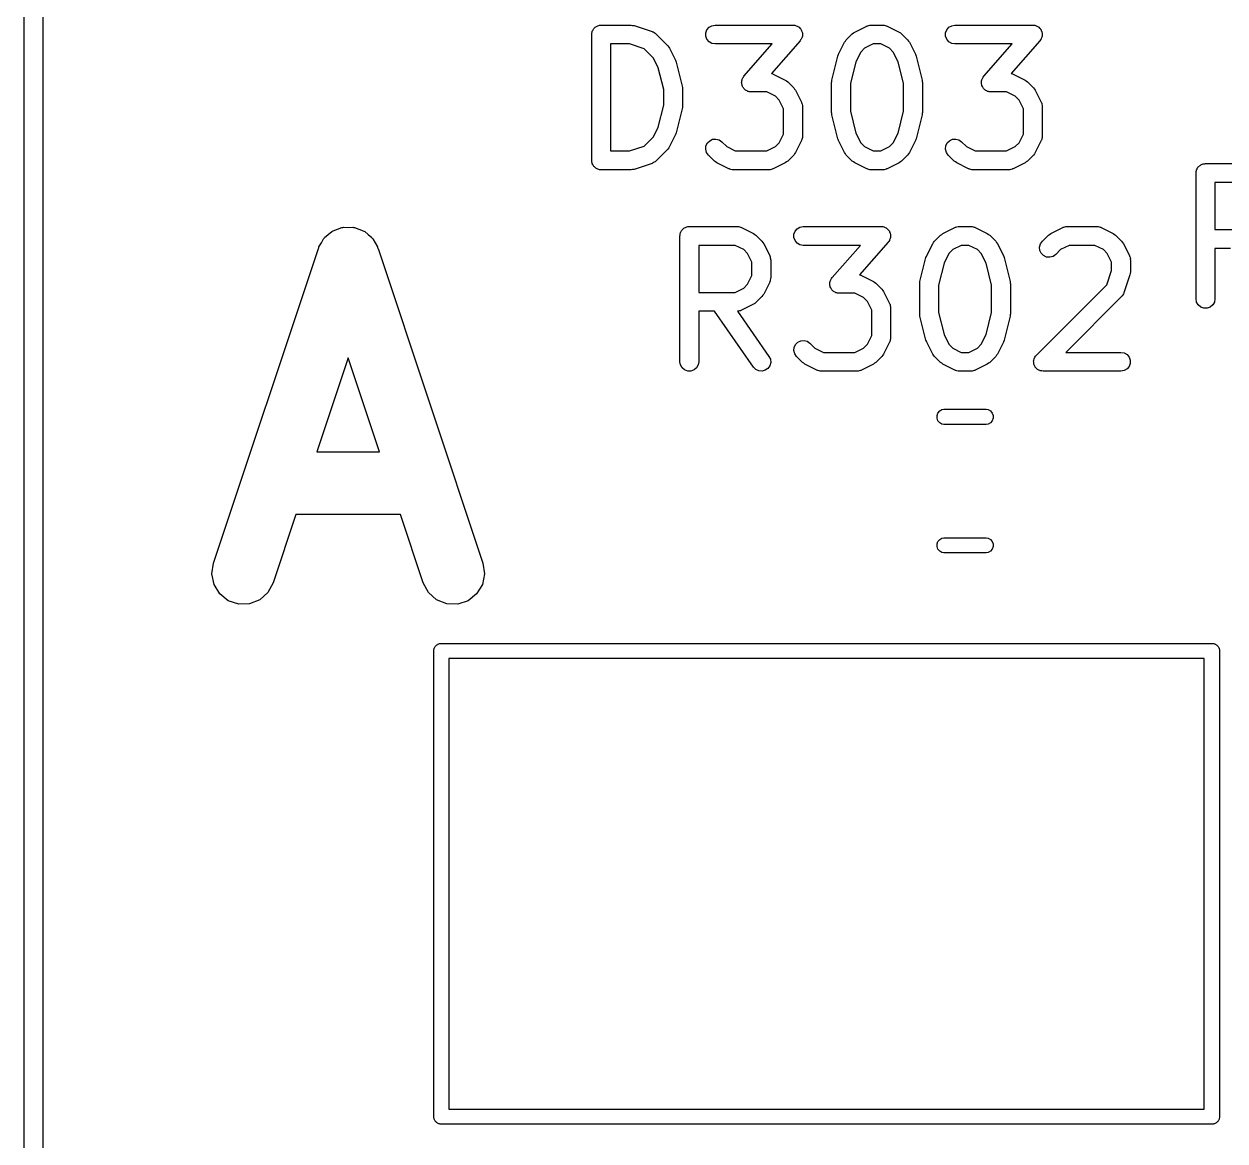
# Model space of a CAD drawing. Extents: x -0.1 to 56.2, y -70.1 to 0.1.
# Drawn here: x -0.07 to 9.46, y -45.04 to -36.17 of the extents above; entities that cross this region are included whole.
import ezdxf

# ---------------------------------------------------------------- set-up
doc = ezdxf.new("R2010")
doc.units = 0
doc.header["$MEASUREMENT"] = 0
doc.layers.add('BLACK', color=7, linetype='CONTINUOUS')

msp = doc.modelspace()

# ---------------------------------------------------------------- linework, layer by layer
at = {"layer": 'BLACK', "linetype": 'CONTINUOUS'}
for p, q in [((-0.075, -68.0066), (-0.075, -21.9934)), ((0.075, -22.0053), (0.075, -67.9972)), ((4.43452, -36.2524), (4.43566, -36.2459)), ((4.43566, -36.2394), (4.43791, -36.2332)), ((4.43566, -36.2459), (4.43566, -36.2394)), ((4.43791, -36.2332), (4.43905, -36.2267)), ((4.43905, -36.2267), (4.44233, -36.221)), ((4.44233, -36.221), (4.44457, -36.2149)), ((4.44457, -36.2149), (4.44879, -36.2099)), ((4.44879, -36.2099), (4.45207, -36.2042)), ((4.45207, -36.2042), (4.4571, -36.2)), ((4.4571, -36.2), (4.46131, -36.1949)), ((4.46131, -36.1949), (4.467, -36.1916)), ((4.467, -36.1916), (4.47202, -36.1874)), ((4.47202, -36.1874), (4.47819, -36.1852)), ((4.47819, -36.1852), (4.48387, -36.1819)), ((4.48387, -36.1819), (4.49033, -36.1808)), ((4.49033, -36.1808), (4.4965, -36.1785)), ((4.4965, -36.1785), (4.50306, -36.1785)), ((4.50306, -36.1785), (4.50952, -36.1774)), ((4.50952, -36.1774), (4.74762, -36.1774)), ((4.74762, -36.1774), (4.75945, -36.1795)), ((4.75945, -36.1795), (4.77134, -36.1812)), ((4.77134, -36.1812), (4.91419, -36.2288)), ((4.91419, -36.2288), (4.918, -36.2309)), ((4.918, -36.2309), (4.92217, -36.232)), ((4.92217, -36.232), (4.92937, -36.2371)), ((4.92937, -36.2371), (4.9371, -36.2413)), ((4.9371, -36.2413), (4.93997, -36.2445)), ((4.93997, -36.2445), (4.94351, -36.247)), ((4.94351, -36.247), (5.03875, -36.3422)), ((5.34042, -36.2394), (5.34933, -36.2149)), ((5.34042, -36.2654), (5.34042, -36.2394)), ((5.34933, -36.2149), (5.36608, -36.1949)), ((5.36608, -36.1949), (5.38863, -36.1819)), ((5.38863, -36.1819), (5.41428, -36.1774)), ((5.41428, -36.1774), (6.03333, -36.1774)), ((6.03333, -36.1774), (6.04055, -36.1787)), ((6.04055, -36.1787), (6.04788, -36.1788)), ((6.04788, -36.1788), (6.05329, -36.1809)), ((6.05329, -36.1809), (6.05898, -36.1819)), ((6.05898, -36.1819), (6.06533, -36.1856)), ((6.06533, -36.1856), (6.07217, -36.1882)), ((6.07217, -36.1882), (6.07653, -36.192)), ((6.07653, -36.192), (6.08154, -36.1949)), ((6.08154, -36.1949), (6.08625, -36.2005)), ((6.08625, -36.2005), (6.09177, -36.2054)), ((6.09177, -36.2054), (6.09457, -36.2104)), ((6.09457, -36.2104), (6.09828, -36.2149)), ((6.09828, -36.2149), (6.10079, -36.2218)), ((6.10079, -36.2218), (6.10433, -36.2282)), ((6.10433, -36.2282), (6.10521, -36.2339)), ((6.10521, -36.2339), (6.10719, -36.2394)), ((6.10719, -36.2394), (6.10719, -36.2467)), ((6.10719, -36.2467), (6.10832, -36.2539)), ((6.45649, -36.2946), (6.50411, -36.247)), ((6.50411, -36.247), (6.51394, -36.2401)), ((6.51394, -36.2401), (6.5236, -36.2329)), ((6.5236, -36.2329), (6.61884, -36.1853)), ((6.61884, -36.1853), (6.62298, -36.1841)), ((6.62298, -36.1841), (6.62673, -36.1819)), ((6.62673, -36.1819), (6.63538, -36.1804)), ((6.63538, -36.1804), (6.6438, -36.1779)), ((6.6438, -36.1779), (6.64812, -36.1781)), ((6.64812, -36.1781), (6.65238, -36.1774)), ((6.65238, -36.1774), (6.74762, -36.1774)), ((6.74762, -36.1774), (6.75188, -36.1781)), ((6.75188, -36.1781), (6.75619, -36.1779)), ((6.75619, -36.1779), (6.76462, -36.1804)), ((6.76462, -36.1804), (6.77327, -36.1819)), ((6.77327, -36.1819), (6.77701, -36.1841)), ((6.77701, -36.1841), (6.78116, -36.1853)), ((6.78116, -36.1853), (6.8764, -36.2329)), ((6.8764, -36.2329), (6.88606, -36.2401)), ((6.88606, -36.2401), (6.89589, -36.247)), ((6.89589, -36.247), (6.94351, -36.2946)), ((7.24519, -36.2394), (7.25409, -36.2149)), ((7.24519, -36.2654), (7.24519, -36.2394)), ((7.25409, -36.2149), (7.27084, -36.1949)), ((7.27084, -36.1949), (7.29339, -36.1819)), ((7.29339, -36.1819), (7.31905, -36.1774)), ((7.31905, -36.1774), (7.93809, -36.1774)), ((7.93809, -36.1774), (7.94532, -36.1787)), ((7.94532, -36.1787), (7.95264, -36.1788)), ((7.95264, -36.1788), (7.95804, -36.1809)), ((7.95804, -36.1809), (7.96375, -36.1819)), ((7.96375, -36.1819), (7.9701, -36.1856)), ((7.9701, -36.1856), (7.97693, -36.1882)), ((7.97693, -36.1882), (7.98129, -36.192)), ((7.98129, -36.192), (7.9863, -36.1949)), ((7.9863, -36.1949), (7.99102, -36.2005)), ((7.99102, -36.2005), (7.99653, -36.2054)), ((7.99653, -36.2054), (7.99932, -36.2104)), ((7.99932, -36.2104), (8.00305, -36.2149)), ((8.00305, -36.2149), (8.00555, -36.2218)), ((8.00555, -36.2218), (8.00909, -36.2282)), ((8.00909, -36.2282), (8.00997, -36.2339)), ((8.00997, -36.2339), (8.01196, -36.2394)), ((8.01196, -36.2394), (8.01196, -36.2467)), ((8.01196, -36.2467), (8.01308, -36.2539)), ((4.43452, -37.2524), (4.43452, -36.2524)), ((4.58452, -36.3274), (4.58452, -37.1774)), ((4.73545, -36.3274), (4.58452, -36.3274)), ((4.84996, -36.3656), (4.73545, -36.3274)), ((5.03875, -36.3422), (5.04564, -36.352)), ((5.34933, -36.2899), (5.34042, -36.2654)), ((5.36608, -36.3098), (5.34933, -36.2899)), ((5.38863, -36.3229), (5.36608, -36.3098)), ((5.41428, -36.3274), (5.38863, -36.3229)), ((5.86805, -36.3274), (5.41428, -36.3274)), ((5.64356, -36.5839), (5.86805, -36.3274)), ((6.08978, -36.3018), (5.86228, -36.5618)), ((6.09357, -36.2955), (6.08978, -36.3018)), ((6.09828, -36.2899), (6.09357, -36.2955)), ((6.10026, -36.2844), (6.09828, -36.2899)), ((6.10326, -36.2795), (6.10026, -36.2844)), ((6.10469, -36.2723), (6.10326, -36.2795)), ((6.10719, -36.2654), (6.10469, -36.2723)), ((6.10832, -36.2539), (6.10719, -36.2596)), ((6.10719, -36.2596), (6.10719, -36.2654)), ((6.39482, -36.4093), (6.44244, -36.3141)), ((6.44244, -36.3141), (6.44961, -36.3044)), ((6.44961, -36.3044), (6.45649, -36.2946)), ((6.67009, -36.3274), (6.60157, -36.3616)), ((6.72991, -36.3274), (6.67009, -36.3274)), ((6.79843, -36.3616), (6.72991, -36.3274)), ((6.94351, -36.2946), (6.95039, -36.3044)), ((6.95039, -36.3044), (6.95756, -36.3141)), ((6.95756, -36.3141), (7.00518, -36.4093)), ((7.25409, -36.2899), (7.24519, -36.2654)), ((7.27084, -36.3098), (7.25409, -36.2899)), ((7.29339, -36.3229), (7.27084, -36.3098)), ((7.31905, -36.3274), (7.29339, -36.3229)), ((7.77281, -36.3274), (7.31905, -36.3274)), ((7.54832, -36.5839), (7.77281, -36.3274)), ((7.99454, -36.3018), (7.76705, -36.5618)), ((7.99833, -36.2955), (7.99454, -36.3018)), ((8.00305, -36.2899), (7.99833, -36.2955)), ((8.00503, -36.2844), (8.00305, -36.2899)), ((8.00803, -36.2795), (8.00503, -36.2844)), ((8.00945, -36.2723), (8.00803, -36.2795)), ((8.01196, -36.2654), (8.00945, -36.2723)), ((8.01308, -36.2539), (8.01196, -36.2596)), ((8.01196, -36.2596), (8.01196, -36.2654)), ((4.92408, -36.4397), (4.84996, -36.3656)), ((4.96257, -36.5167), (4.92408, -36.4397)), ((5.04564, -36.352), (5.0528, -36.3617)), ((5.0528, -36.3617), (5.10041, -36.4569)), ((6.34152, -36.6151), (6.38914, -36.4247)), ((6.38914, -36.4247), (6.39248, -36.4172)), ((6.39248, -36.4172), (6.39482, -36.4093)), ((6.57116, -36.392), (6.53267, -36.469)), ((6.60157, -36.3616), (6.57116, -36.392)), ((6.82884, -36.392), (6.79843, -36.3616)), ((6.86733, -36.469), (6.82884, -36.392)), ((7.00518, -36.4093), (7.00751, -36.4172)), ((7.00751, -36.4172), (7.01086, -36.4247)), ((7.01086, -36.4247), (7.05847, -36.6151)), ((5.00595, -36.6902), (4.96257, -36.5167)), ((5.10041, -36.4569), (5.10275, -36.4648)), ((5.10275, -36.4648), (5.10609, -36.4723)), ((5.10609, -36.4723), (5.15371, -36.6628)), ((6.53267, -36.469), (6.48928, -36.6426)), ((6.91071, -36.6426), (6.86733, -36.469)), ((5.62502, -36.6318), (5.62614, -36.6261)), ((5.62614, -36.6203), (5.62865, -36.6134)), ((5.62614, -36.6261), (5.62614, -36.6203)), ((5.62865, -36.6134), (5.63007, -36.6062)), ((5.63007, -36.6062), (5.63307, -36.6013)), ((5.63307, -36.6013), (5.63505, -36.5958)), ((5.63505, -36.5958), (5.63976, -36.5902)), ((5.63976, -36.5902), (5.64356, -36.5839)), ((5.86228, -36.5618), (5.86851, -36.5629)), ((5.86851, -36.5629), (5.87226, -36.565)), ((5.87226, -36.565), (5.8764, -36.5663)), ((5.8764, -36.5663), (5.97164, -36.6139)), ((5.97164, -36.6139), (5.98129, -36.621)), ((5.98129, -36.621), (5.99113, -36.6279)), ((5.99113, -36.6279), (6.03875, -36.6755)), ((6.33928, -36.6333), (6.34088, -36.6243)), ((6.34088, -36.6243), (6.34152, -36.6151)), ((7.05847, -36.6151), (7.05912, -36.6243)), ((7.05912, -36.6243), (7.06071, -36.6333)), ((7.52978, -36.6318), (7.5309, -36.6261)), ((7.5309, -36.6203), (7.53341, -36.6134)), ((7.5309, -36.6261), (7.5309, -36.6203)), ((7.53341, -36.6134), (7.53483, -36.6062)), ((7.53483, -36.6062), (7.53783, -36.6013)), ((7.53783, -36.6013), (7.53981, -36.5958)), ((7.53981, -36.5958), (7.54452, -36.5902)), ((7.54452, -36.5902), (7.54832, -36.5839)), ((7.76705, -36.5618), (7.77327, -36.5629)), ((7.77327, -36.5629), (7.77702, -36.565)), ((7.77702, -36.565), (7.78116, -36.5663)), ((7.78116, -36.5663), (7.8764, -36.6139)), ((7.8764, -36.6139), (7.88606, -36.621)), ((7.88606, -36.621), (7.89589, -36.6279)), ((7.89589, -36.6279), (7.94351, -36.6755)), ((5.00595, -36.8146), (5.00595, -36.6902)), ((5.15371, -36.6628), (5.15436, -36.6719)), ((5.15436, -36.6719), (5.15595, -36.681)), ((5.15595, -36.681), (5.15595, -36.8238)), ((5.62614, -36.639), (5.62502, -36.6318)), ((5.62614, -36.6464), (5.62614, -36.639)), ((5.62812, -36.6518), (5.62614, -36.6464)), ((5.62901, -36.6575), (5.62812, -36.6518)), ((5.63254, -36.6639), (5.62901, -36.6575)), ((5.63505, -36.6708), (5.63254, -36.6639)), ((5.63877, -36.6753), (5.63505, -36.6708)), ((5.64156, -36.6803), (5.63877, -36.6753)), ((5.64708, -36.6852), (5.64156, -36.6803)), ((5.65179, -36.6908), (5.64708, -36.6852)), ((5.6568, -36.6937), (5.65179, -36.6908)), ((5.66116, -36.6975), (5.6568, -36.6937)), ((5.668, -36.7001), (5.66116, -36.6975)), ((5.67435, -36.7038), (5.668, -36.7001)), ((5.68005, -36.7048), (5.67435, -36.7038)), ((5.68545, -36.7069), (5.68005, -36.7048)), ((5.69278, -36.7071), (5.68545, -36.7069)), ((5.7, -36.7083), (5.69278, -36.7071)), ((5.82515, -36.7083), (5.7, -36.7083)), ((5.89367, -36.7426), (5.82515, -36.7083)), ((6.03875, -36.6755), (6.04563, -36.6854)), ((6.04563, -36.6854), (6.0528, -36.695)), ((6.0528, -36.695), (6.10041, -36.7903)), ((6.33928, -36.8714), (6.33928, -36.6333)), ((6.48928, -36.6426), (6.48928, -36.8622)), ((6.91071, -36.8622), (6.91071, -36.6426)), ((7.06071, -36.6333), (7.06071, -36.8714)), ((7.5309, -36.639), (7.52978, -36.6318)), ((7.5309, -36.6464), (7.5309, -36.639)), ((7.53288, -36.6518), (7.5309, -36.6464)), ((7.53377, -36.6575), (7.53288, -36.6518)), ((7.5373, -36.6639), (7.53377, -36.6575)), ((7.53981, -36.6708), (7.5373, -36.6639)), ((7.54353, -36.6753), (7.53981, -36.6708)), ((7.54632, -36.6803), (7.54353, -36.6753)), ((7.55184, -36.6852), (7.54632, -36.6803)), ((7.55655, -36.6908), (7.55184, -36.6852)), ((7.56157, -36.6937), (7.55655, -36.6908)), ((7.56593, -36.6975), (7.56157, -36.6937)), ((7.57276, -36.7001), (7.56593, -36.6975)), ((7.57911, -36.7038), (7.57276, -36.7001)), ((7.58481, -36.7048), (7.57911, -36.7038)), ((7.59021, -36.7069), (7.58481, -36.7048)), ((7.59754, -36.7071), (7.59021, -36.7069)), ((7.60476, -36.7083), (7.59754, -36.7071)), ((7.72991, -36.7083), (7.60476, -36.7083)), ((7.79843, -36.7426), (7.72991, -36.7083)), ((7.94351, -36.6755), (7.95039, -36.6854)), ((7.95039, -36.6854), (7.95756, -36.695)), ((7.95756, -36.695), (8.00518, -36.7903)), ((4.96257, -36.9881), (5.00595, -36.8146)), ((5.92407, -36.773), (5.89367, -36.7426)), ((5.95833, -36.8415), (5.92407, -36.773)), ((6.10041, -36.7903), (6.10165, -36.7944)), ((6.10165, -36.7944), (6.10381, -36.7982)), ((6.10381, -36.7982), (6.10534, -36.8068)), ((6.10534, -36.8068), (6.10784, -36.8152)), ((6.10784, -36.8152), (6.10758, -36.8195)), ((6.10758, -36.8195), (6.10833, -36.8238)), ((7.82884, -36.773), (7.79843, -36.7426)), ((7.86309, -36.8415), (7.82884, -36.773)), ((8.00518, -36.7903), (8.00641, -36.7944)), ((8.00641, -36.7944), (8.00857, -36.7982)), ((8.00857, -36.7982), (8.0101, -36.8068)), ((8.0101, -36.8068), (8.0126, -36.8152)), ((8.0126, -36.8152), (8.01234, -36.8195)), ((8.01234, -36.8195), (8.01309, -36.8238)), ((5.15371, -36.842), (5.10609, -37.0325)), ((5.15436, -36.8328), (5.15371, -36.842)), ((5.15595, -36.8238), (5.15436, -36.8328)), ((5.95833, -37.0442), (5.95833, -36.8415)), ((6.10833, -36.8238), (6.10833, -37.0619)), ((6.34088, -36.8805), (6.33928, -36.8714)), ((6.34152, -36.8896), (6.34088, -36.8805)), ((6.38914, -37.0801), (6.34152, -36.8896)), ((6.48928, -36.8622), (6.53267, -37.0357)), ((6.86733, -37.0357), (6.91071, -36.8622)), ((7.05847, -36.8896), (7.01086, -37.0801)), ((7.05912, -36.8805), (7.05847, -36.8896)), ((7.06071, -36.8714), (7.05912, -36.8805)), ((7.86309, -37.0442), (7.86309, -36.8415)), ((8.01309, -36.8238), (8.01309, -37.0619)), ((4.92408, -37.0651), (4.96257, -36.9881)), ((4.84996, -37.1392), (4.92408, -37.0651)), ((5.10041, -37.0478), (5.0528, -37.1431)), ((5.10275, -37.04), (5.10041, -37.0478)), ((5.10609, -37.0325), (5.10275, -37.04)), ((5.35285, -37.1141), (5.37127, -37.0957)), ((5.37127, -37.0957), (5.39487, -37.0847)), ((5.39487, -37.0847), (5.42082, -37.0824)), ((5.42082, -37.0824), (5.44598, -37.0892)), ((5.44598, -37.0892), (5.46732, -37.1041)), ((5.46732, -37.1041), (5.50633, -37.1431)), ((5.92407, -37.1127), (5.95833, -37.0442)), ((6.10041, -37.0954), (6.0528, -37.1907)), ((6.10165, -37.0913), (6.10041, -37.0954)), ((6.10381, -37.0876), (6.10165, -37.0913)), ((6.10534, -37.0789), (6.10381, -37.0876)), ((6.10784, -37.0705), (6.10534, -37.0789)), ((6.10833, -37.0619), (6.10758, -37.0662)), ((6.10758, -37.0662), (6.10784, -37.0705)), ((6.39248, -37.0876), (6.38914, -37.0801)), ((6.39482, -37.0954), (6.39248, -37.0876)), ((6.44244, -37.1907), (6.39482, -37.0954)), ((6.53267, -37.0357), (6.57116, -37.1127)), ((6.82884, -37.1127), (6.86733, -37.0357)), ((7.00518, -37.0954), (6.95756, -37.1907)), ((7.00751, -37.0876), (7.00518, -37.0954)), ((7.01086, -37.0801), (7.00751, -37.0876)), ((7.25761, -37.1141), (7.27603, -37.0957)), ((7.27603, -37.0957), (7.29964, -37.0847)), ((7.29964, -37.0847), (7.32558, -37.0824)), ((7.32558, -37.0824), (7.35074, -37.0892)), ((7.35074, -37.0892), (7.37208, -37.1041)), ((7.37208, -37.1041), (7.41109, -37.1431)), ((7.82884, -37.1127), (7.86309, -37.0442)), ((8.00518, -37.0954), (7.95756, -37.1907)), ((8.00641, -37.0913), (8.00518, -37.0954)), ((8.00857, -37.0876), (8.00641, -37.0913)), ((8.0101, -37.0789), (8.00857, -37.0876)), ((8.0126, -37.0705), (8.0101, -37.0789)), ((8.01309, -37.0619), (8.01234, -37.0662)), ((8.01234, -37.0662), (8.0126, -37.0705)), ((4.58452, -37.1774), (4.73545, -37.1774)), ((4.73545, -37.1774), (4.84996, -37.1392)), ((5.03875, -37.1626), (4.94351, -37.2578)), ((5.04564, -37.1527), (5.03875, -37.1626)), ((5.0528, -37.1431), (5.04564, -37.1527)), ((5.33957, -37.1637), (5.34184, -37.1377)), ((5.34631, -37.1888), (5.33957, -37.1637)), ((5.34184, -37.1377), (5.35285, -37.1141)), ((5.36125, -37.2102), (5.34631, -37.1888)), ((5.50633, -37.1431), (5.57485, -37.1774)), ((5.57485, -37.1774), (5.82515, -37.1774)), ((5.82515, -37.1774), (5.89367, -37.1431)), ((5.89367, -37.1431), (5.92407, -37.1127)), ((6.04563, -37.2003), (6.03875, -37.2102)), ((6.0528, -37.1907), (6.04563, -37.2003)), ((6.44961, -37.2003), (6.44244, -37.1907)), ((6.45649, -37.2102), (6.44961, -37.2003)), ((6.57116, -37.1127), (6.60157, -37.1431)), ((6.60157, -37.1431), (6.67008, -37.1774)), ((6.67008, -37.1774), (6.72991, -37.1774)), ((6.72991, -37.1774), (6.79843, -37.1431)), ((6.79843, -37.1431), (6.82884, -37.1127)), ((6.95039, -37.2003), (6.94351, -37.2102)), ((6.95756, -37.1907), (6.95039, -37.2003)), ((7.24433, -37.1637), (7.2466, -37.1377)), ((7.25107, -37.1888), (7.24433, -37.1637)), ((7.2466, -37.1377), (7.25761, -37.1141)), ((7.26601, -37.2102), (7.25107, -37.1888)), ((7.41109, -37.1431), (7.47961, -37.1774)), ((7.47961, -37.1774), (7.72991, -37.1774)), ((7.72991, -37.1774), (7.79843, -37.1431)), ((7.79843, -37.1431), (7.82884, -37.1127)), ((7.95039, -37.2003), (7.94351, -37.2102)), ((7.95756, -37.1907), (7.95039, -37.2003)), ((4.43566, -37.2588), (4.43452, -37.2524)), ((4.43566, -37.2654), (4.43566, -37.2588)), ((4.43791, -37.2716), (4.43566, -37.2654)), ((4.43905, -37.278), (4.43791, -37.2716)), ((4.44233, -37.2837), (4.43905, -37.278)), ((4.44457, -37.2899), (4.44233, -37.2837)), ((4.44879, -37.2949), (4.44457, -37.2899)), ((4.45207, -37.3006), (4.44879, -37.2949)), ((4.91419, -37.2759), (4.77134, -37.3235)), ((4.918, -37.2739), (4.91419, -37.2759)), ((4.92217, -37.2727), (4.918, -37.2739)), ((4.92937, -37.2677), (4.92217, -37.2727)), ((4.9371, -37.2635), (4.92937, -37.2677)), ((4.93997, -37.2603), (4.9371, -37.2635)), ((4.94351, -37.2578), (4.93997, -37.2603)), ((5.40887, -37.2578), (5.36125, -37.2102)), ((5.41871, -37.2647), (5.40887, -37.2578)), ((5.42836, -37.2718), (5.41871, -37.2647)), ((5.5236, -37.3195), (5.42836, -37.2718)), ((5.97164, -37.2718), (5.8764, -37.3195)), ((5.98129, -37.2647), (5.97164, -37.2718)), ((5.99113, -37.2578), (5.98129, -37.2647)), ((6.03875, -37.2102), (5.99113, -37.2578)), ((6.50411, -37.2578), (6.45649, -37.2102)), ((6.51394, -37.2647), (6.50411, -37.2578)), ((6.5236, -37.2718), (6.51394, -37.2647)), ((6.61884, -37.3195), (6.5236, -37.2718)), ((6.8764, -37.2718), (6.78116, -37.3195)), ((6.88606, -37.2647), (6.8764, -37.2718)), ((6.89589, -37.2578), (6.88606, -37.2647)), ((6.94351, -37.2102), (6.89589, -37.2578)), ((7.31363, -37.2578), (7.26601, -37.2102)), ((7.32347, -37.2647), (7.31363, -37.2578)), ((7.33312, -37.2718), (7.32347, -37.2647)), ((7.42836, -37.3195), (7.33312, -37.2718)), ((7.8764, -37.2718), (7.78116, -37.3195)), ((7.88606, -37.2647), (7.8764, -37.2718)), ((7.89589, -37.2578), (7.88606, -37.2647)), ((7.94351, -37.2102), (7.89589, -37.2578)), ((9.2571, -37.3), (9.26131, -37.2949)), ((9.26131, -37.2949), (9.267, -37.2916)), ((9.267, -37.2916), (9.27202, -37.2874)), ((9.27202, -37.2874), (9.27819, -37.2852)), ((9.27819, -37.2852), (9.28387, -37.2819)), ((9.28387, -37.2819), (9.29033, -37.2808)), ((9.29033, -37.2808), (9.2965, -37.2785)), ((9.2965, -37.2785), (9.30306, -37.2785)), ((9.30306, -37.2785), (9.30952, -37.2774)), ((9.30952, -37.2774), (9.69048, -37.2774)), ((4.4571, -37.3048), (4.45207, -37.3006)), ((4.46131, -37.3098), (4.4571, -37.3048)), ((4.467, -37.3131), (4.46131, -37.3098)), ((4.47202, -37.3173), (4.467, -37.3131)), ((4.47819, -37.3196), (4.47202, -37.3173)), ((4.48387, -37.3229), (4.47819, -37.3196)), ((4.49033, -37.324), (4.48387, -37.3229)), ((4.4965, -37.3262), (4.49033, -37.324)), ((4.50306, -37.3262), (4.4965, -37.3262)), ((4.50952, -37.3274), (4.50306, -37.3262)), ((4.74762, -37.3274), (4.50952, -37.3274)), ((4.75946, -37.3253), (4.74762, -37.3274)), ((4.77134, -37.3235), (4.75946, -37.3253)), ((5.52774, -37.3207), (5.5236, -37.3195)), ((5.53149, -37.3229), (5.52774, -37.3207)), ((5.54015, -37.3244), (5.53149, -37.3229)), ((5.54857, -37.3269), (5.54015, -37.3244)), ((5.55288, -37.3266), (5.54857, -37.3269)), ((5.55714, -37.3274), (5.55288, -37.3266)), ((5.84286, -37.3274), (5.55714, -37.3274)), ((5.84712, -37.3266), (5.84286, -37.3274)), ((5.85143, -37.3269), (5.84712, -37.3266)), ((5.85985, -37.3244), (5.85143, -37.3269)), ((5.86851, -37.3229), (5.85985, -37.3244)), ((5.87226, -37.3207), (5.86851, -37.3229)), ((5.8764, -37.3195), (5.87226, -37.3207)), ((6.62298, -37.3207), (6.61884, -37.3195)), ((6.62673, -37.3229), (6.62298, -37.3207)), ((6.63538, -37.3244), (6.62673, -37.3229)), ((6.6438, -37.3269), (6.63538, -37.3244)), ((6.64812, -37.3266), (6.6438, -37.3269)), ((6.65238, -37.3274), (6.64812, -37.3266)), ((6.74762, -37.3274), (6.65238, -37.3274)), ((6.75188, -37.3266), (6.74762, -37.3274)), ((6.75619, -37.3269), (6.75188, -37.3266)), ((6.76461, -37.3244), (6.75619, -37.3269)), ((6.77327, -37.3229), (6.76461, -37.3244)), ((6.77702, -37.3207), (6.77327, -37.3229)), ((6.78116, -37.3195), (6.77702, -37.3207)), ((7.43251, -37.3207), (7.42836, -37.3195)), ((7.43625, -37.3229), (7.43251, -37.3207)), ((7.44491, -37.3244), (7.43625, -37.3229)), ((7.45333, -37.3269), (7.44491, -37.3244)), ((7.45764, -37.3266), (7.45333, -37.3269)), ((7.4619, -37.3274), (7.45764, -37.3266)), ((7.74762, -37.3274), (7.4619, -37.3274)), ((7.75188, -37.3266), (7.74762, -37.3274)), ((7.75619, -37.3269), (7.75188, -37.3266)), ((7.76461, -37.3244), (7.75619, -37.3269)), ((7.77327, -37.3229), (7.76461, -37.3244)), ((7.77702, -37.3207), (7.77327, -37.3229)), ((7.78116, -37.3195), (7.77702, -37.3207)), ((9.23452, -37.3524), (9.23566, -37.3459)), ((9.23452, -38.3524), (9.23452, -37.3524)), ((9.23566, -37.3394), (9.23791, -37.3332)), ((9.23566, -37.3459), (9.23566, -37.3394)), ((9.23791, -37.3332), (9.23905, -37.3267)), ((9.23905, -37.3267), (9.24233, -37.321)), ((9.24233, -37.321), (9.24457, -37.3149)), ((9.24457, -37.3149), (9.24879, -37.3099)), ((9.24879, -37.3099), (9.25207, -37.3042)), ((9.25207, -37.3042), (9.2571, -37.3)), ((9.38452, -37.4274), (9.38452, -37.8012)), ((9.67277, -37.4274), (9.38452, -37.4274)), ((2.30934, -37.871), (2.31295, -37.8651)), ((2.31295, -37.8651), (2.34169, -37.8423)), ((2.34169, -37.8423), (2.36913, -37.8179)), ((2.36913, -37.8179), (2.37555, -37.8154)), ((2.37555, -37.8154), (2.38096, -37.8111)), ((2.38096, -37.8111), (2.41577, -37.7995)), ((2.41577, -37.7995), (2.44988, -37.786)), ((2.44988, -37.786), (2.45678, -37.7858)), ((2.45678, -37.7858), (2.46333, -37.7837)), ((2.46333, -37.7837), (2.5, -37.7847)), ((2.5, -37.7847), (2.53667, -37.7837)), ((2.53667, -37.7837), (2.54322, -37.7858)), ((2.54322, -37.7858), (2.55012, -37.786)), ((2.55012, -37.786), (2.58423, -37.7995)), ((2.58423, -37.7995), (2.61904, -37.8111)), ((2.61904, -37.8111), (2.62445, -37.8154)), ((2.62445, -37.8154), (2.63087, -37.8179)), ((2.63087, -37.8179), (2.65831, -37.8423)), ((2.65831, -37.8423), (2.68705, -37.8651)), ((2.68705, -37.8651), (2.69067, -37.871)), ((5.13452, -37.8524), (5.13566, -37.8459)), ((5.13452, -38.8524), (5.13452, -37.8524)), ((5.13566, -37.8394), (5.13791, -37.8332)), ((5.13566, -37.8459), (5.13566, -37.8394)), ((5.13791, -37.8332), (5.13905, -37.8267)), ((5.13905, -37.8267), (5.14233, -37.821)), ((5.14233, -37.821), (5.14457, -37.8149)), ((5.14457, -37.8149), (5.14879, -37.8099)), ((5.14879, -37.8099), (5.15207, -37.8042)), ((5.15207, -37.8042), (5.1571, -37.8)), ((5.1571, -37.8), (5.16131, -37.7949)), ((5.16131, -37.7949), (5.167, -37.7916)), ((5.167, -37.7916), (5.17202, -37.7874)), ((5.17202, -37.7874), (5.17819, -37.7852)), ((5.17819, -37.7852), (5.18387, -37.7819)), ((5.18387, -37.7819), (5.19033, -37.7808)), ((5.19033, -37.7808), (5.1965, -37.7785)), ((5.1965, -37.7785), (5.20306, -37.7785)), ((5.20306, -37.7785), (5.20952, -37.7774)), ((5.20952, -37.7774), (5.59048, -37.7774)), ((5.59048, -37.7774), (5.59474, -37.7781)), ((5.59474, -37.7781), (5.59905, -37.7779)), ((5.59905, -37.7779), (5.60747, -37.7804)), ((5.60747, -37.7804), (5.61613, -37.7819)), ((5.61613, -37.7819), (5.61987, -37.7841)), ((5.61987, -37.7841), (5.62402, -37.7853)), ((5.62402, -37.7853), (5.71926, -37.8329)), ((5.71926, -37.8329), (5.72892, -37.8401)), ((5.72892, -37.8401), (5.73875, -37.847)), ((5.73875, -37.847), (5.78637, -37.8946)), ((6.04042, -37.8394), (6.04933, -37.8149)), ((6.04042, -37.8654), (6.04042, -37.8394)), ((6.04933, -37.8899), (6.04042, -37.8654)), ((6.04933, -37.8149), (6.06608, -37.7949)), ((6.06608, -37.7949), (6.08863, -37.7819)), ((6.08863, -37.7819), (6.11428, -37.7774)), ((6.11428, -37.7774), (6.73333, -37.7774)), ((6.73333, -37.7774), (6.74055, -37.7787)), ((6.74055, -37.7787), (6.74788, -37.7788)), ((6.74788, -37.7788), (6.75329, -37.7809)), ((6.75329, -37.7809), (6.75899, -37.7819)), ((6.75899, -37.7819), (6.76533, -37.7856)), ((6.76533, -37.7856), (6.77217, -37.7882)), ((6.77217, -37.7882), (6.77653, -37.792)), ((6.77653, -37.792), (6.78154, -37.7949)), ((6.78154, -37.7949), (6.78625, -37.8005)), ((6.78625, -37.8005), (6.79177, -37.8054)), ((6.79177, -37.8054), (6.79457, -37.8104)), ((6.79457, -37.8104), (6.79828, -37.8149)), ((6.79828, -37.8149), (6.80079, -37.8218)), ((6.80079, -37.8218), (6.80433, -37.8282)), ((6.80433, -37.8282), (6.80521, -37.8339)), ((6.80719, -37.8654), (6.80469, -37.8723)), ((6.80521, -37.8339), (6.80719, -37.8394)), ((6.80719, -37.8394), (6.80719, -37.8467)), ((6.80719, -37.8467), (6.80832, -37.8539)), ((6.80832, -37.8539), (6.80719, -37.8596)), ((6.80719, -37.8596), (6.80719, -37.8654)), ((7.15649, -37.8946), (7.20411, -37.847)), ((7.20411, -37.847), (7.21394, -37.8401)), ((7.21394, -37.8401), (7.2236, -37.8329)), ((7.2236, -37.8329), (7.31884, -37.7853)), ((7.31884, -37.7853), (7.32298, -37.7841)), ((7.32298, -37.7841), (7.32673, -37.7819)), ((7.32673, -37.7819), (7.33538, -37.7804)), ((7.33538, -37.7804), (7.3438, -37.7779)), ((7.3438, -37.7779), (7.34812, -37.7781)), ((7.34812, -37.7781), (7.35238, -37.7774)), ((7.35238, -37.7774), (7.44762, -37.7774)), ((7.44762, -37.7774), (7.45188, -37.7781)), ((7.45188, -37.7781), (7.45619, -37.7779)), ((7.45619, -37.7779), (7.46462, -37.7804)), ((7.46462, -37.7804), (7.47327, -37.7819)), ((7.47327, -37.7819), (7.47701, -37.7841)), ((7.47701, -37.7841), (7.48116, -37.7853)), ((7.48116, -37.7853), (7.5764, -37.8329)), ((7.5764, -37.8329), (7.58606, -37.8401)), ((7.58606, -37.8401), (7.59589, -37.847)), ((7.59589, -37.847), (7.64351, -37.8946)), ((8.01363, -37.8946), (8.06125, -37.847)), ((8.06125, -37.847), (8.07108, -37.8401)), ((8.07108, -37.8401), (8.08074, -37.8329)), ((8.08074, -37.8329), (8.17598, -37.7853)), ((8.17598, -37.7853), (8.18013, -37.7841)), ((8.18013, -37.7841), (8.18387, -37.7819)), ((8.18387, -37.7819), (8.19253, -37.7804)), ((8.19253, -37.7804), (8.20095, -37.7779)), ((8.20095, -37.7779), (8.20526, -37.7781)), ((8.20526, -37.7781), (8.20952, -37.7774)), ((8.20952, -37.7774), (8.44762, -37.7774)), ((8.44762, -37.7774), (8.45188, -37.7781)), ((8.45188, -37.7781), (8.45619, -37.7779)), ((8.45619, -37.7779), (8.46462, -37.7804)), ((8.46462, -37.7804), (8.47327, -37.7819)), ((8.47327, -37.7819), (8.47701, -37.7841)), ((8.47701, -37.7841), (8.48116, -37.7853)), ((8.48116, -37.7853), (8.5764, -37.8329)), ((8.5764, -37.8329), (8.58606, -37.8401)), ((8.58606, -37.8401), (8.59589, -37.847)), ((8.59589, -37.847), (8.64351, -37.8946)), ((9.38452, -37.8012), (9.67277, -37.8012)), ((1.42949, -40.4519), (2.26283, -37.9519)), ((2.26283, -37.9519), (2.26612, -37.9458)), ((2.26612, -37.9458), (2.2675, -37.9391)), ((2.2675, -37.9391), (2.2867, -37.9078)), ((2.2867, -37.9078), (2.30417, -37.8755)), ((2.30417, -37.8755), (2.30934, -37.871)), ((2.69067, -37.871), (2.69583, -37.8755)), ((2.69583, -37.8755), (2.71329, -37.9078)), ((2.71329, -37.9078), (2.7325, -37.9391)), ((2.7325, -37.9391), (2.73388, -37.9458)), ((2.73388, -37.9458), (2.73717, -37.9519)), ((2.73717, -37.9519), (3.5705, -40.4519)), ((5.28452, -37.9274), (5.28452, -38.3012)), ((5.57277, -37.9274), (5.28452, -37.9274)), ((5.64129, -37.9616), (5.57277, -37.9274)), ((5.67169, -37.992), (5.64129, -37.9616)), ((5.78637, -37.8946), (5.79325, -37.9044)), ((5.79325, -37.9044), (5.80042, -37.9141)), ((5.80042, -37.9141), (5.84803, -38.0093)), ((6.06608, -37.9098), (6.04933, -37.8899)), ((6.08863, -37.9229), (6.06608, -37.9098)), ((6.11428, -37.9274), (6.08863, -37.9229)), ((6.56805, -37.9274), (6.11428, -37.9274)), ((6.34356, -38.1839), (6.56805, -37.9274)), ((6.78978, -37.9018), (6.56229, -38.1618)), ((6.79357, -37.8955), (6.78978, -37.9018)), ((6.79828, -37.8899), (6.79357, -37.8955)), ((6.80026, -37.8844), (6.79828, -37.8899)), ((6.80326, -37.8795), (6.80026, -37.8844)), ((6.80469, -37.8723), (6.80326, -37.8795)), ((7.09482, -38.0093), (7.14244, -37.9141)), ((7.14244, -37.9141), (7.1496, -37.9044)), ((7.1496, -37.9044), (7.15649, -37.8946)), ((7.30157, -37.9616), (7.27116, -37.992)), ((7.37009, -37.9274), (7.30157, -37.9616)), ((7.42991, -37.9274), (7.37009, -37.9274)), ((7.49843, -37.9616), (7.42991, -37.9274)), ((7.52884, -37.992), (7.49843, -37.9616)), ((7.64351, -37.8946), (7.65039, -37.9044)), ((7.65039, -37.9044), (7.65756, -37.9141)), ((7.65756, -37.9141), (7.70518, -38.0093)), ((7.99195, -37.9411), (7.99869, -37.9159)), ((7.99422, -37.967), (7.99195, -37.9411)), ((7.99869, -37.9159), (8.01363, -37.8946)), ((8.15871, -37.9616), (8.1197, -38.0007)), ((8.22723, -37.9274), (8.15871, -37.9616)), ((8.42991, -37.9274), (8.22723, -37.9274)), ((8.49843, -37.9616), (8.42991, -37.9274)), ((8.52884, -37.992), (8.49843, -37.9616)), ((8.64351, -37.8946), (8.65039, -37.9044)), ((8.65039, -37.9044), (8.65756, -37.9141)), ((8.65756, -37.9141), (8.70518, -38.0093)), ((9.50857, -37.9512), (9.38452, -37.9512)), ((9.38452, -37.9512), (9.38452, -38.3524)), ((5.70595, -38.0606), (5.67169, -37.992)), ((5.70595, -38.168), (5.70595, -38.0606)), ((5.84803, -38.0093), (5.84927, -38.0135)), ((5.84927, -38.0135), (5.85143, -38.0172)), ((5.85143, -38.0172), (5.85295, -38.0259)), ((5.85295, -38.0259), (5.85546, -38.0343)), ((5.85546, -38.0343), (5.8552, -38.0386)), ((5.8552, -38.0386), (5.85595, -38.0429)), ((5.85595, -38.0429), (5.85595, -38.1857)), ((7.04152, -38.2151), (7.08914, -38.0247)), ((7.08914, -38.0247), (7.09248, -38.0172)), ((7.09248, -38.0172), (7.09482, -38.0093)), ((7.27116, -37.992), (7.23267, -38.069)), ((7.56733, -38.069), (7.52884, -37.992)), ((7.70518, -38.0093), (7.70751, -38.0172)), ((7.70751, -38.0172), (7.71086, -38.0247)), ((7.71086, -38.0247), (7.75847, -38.2151)), ((8.00523, -37.9906), (7.99422, -37.967)), ((8.02365, -38.0091), (8.00523, -37.9906)), ((8.04725, -38.0201), (8.02365, -38.0091)), ((8.0732, -38.0223), (8.04725, -38.0201)), ((8.09836, -38.0156), (8.0732, -38.0223)), ((8.1197, -38.0007), (8.09836, -38.0156)), ((8.56309, -38.0606), (8.52884, -37.992)), ((8.56309, -38.1259), (8.56309, -38.0606)), ((8.70518, -38.0093), (8.70641, -38.0135)), ((8.70641, -38.0135), (8.70857, -38.0172)), ((8.70857, -38.0172), (8.7101, -38.0259)), ((8.7101, -38.0259), (8.7126, -38.0343)), ((8.7126, -38.0343), (8.71234, -38.0386)), ((8.71234, -38.0386), (8.71309, -38.0429)), ((8.71309, -38.0429), (8.71309, -38.1381)), ((7.23267, -38.069), (7.18928, -38.2426)), ((7.61071, -38.2426), (7.56733, -38.069)), ((8.52492, -38.2404), (8.56309, -38.1259)), ((8.71101, -38.1499), (8.70925, -38.1618)), ((8.71309, -38.1381), (8.71101, -38.1499)), ((5.64129, -38.2669), (5.67169, -38.2365)), ((5.67169, -38.2365), (5.70595, -38.168)), ((5.84803, -38.2193), (5.80042, -38.3145)), ((5.84927, -38.2151), (5.84803, -38.2193)), ((5.85143, -38.2114), (5.84927, -38.2151)), ((5.85295, -38.2027), (5.85143, -38.2114)), ((5.85546, -38.1943), (5.85295, -38.2027)), ((5.85595, -38.1857), (5.8552, -38.19)), ((5.8552, -38.19), (5.85546, -38.1943)), ((6.32502, -38.2318), (6.32614, -38.2261)), ((6.32614, -38.239), (6.32502, -38.2318)), ((6.32614, -38.2203), (6.32865, -38.2134)), ((6.32614, -38.2261), (6.32614, -38.2203)), ((6.32614, -38.2464), (6.32614, -38.239)), ((6.32812, -38.2518), (6.32614, -38.2464)), ((6.32901, -38.2575), (6.32812, -38.2518)), ((6.32865, -38.2134), (6.33007, -38.2062)), ((6.33007, -38.2062), (6.33307, -38.2013)), ((6.33307, -38.2013), (6.33505, -38.1958)), ((6.33505, -38.1958), (6.33976, -38.1902)), ((6.33976, -38.1902), (6.34356, -38.1839)), ((6.56229, -38.1618), (6.56851, -38.1629)), ((6.56851, -38.1629), (6.57225, -38.165)), ((6.57225, -38.165), (6.5764, -38.1663)), ((6.5764, -38.1663), (6.67164, -38.2139)), ((6.67164, -38.2139), (6.68129, -38.221)), ((6.68129, -38.221), (6.69113, -38.2279)), ((6.69113, -38.2279), (6.73875, -38.2755)), ((7.03928, -38.2333), (7.04088, -38.2243)), ((7.03928, -38.4714), (7.03928, -38.2333)), ((7.04088, -38.2243), (7.04152, -38.2151)), ((7.18928, -38.2426), (7.18928, -38.4622)), ((7.61071, -38.4622), (7.61071, -38.2426)), ((7.75847, -38.2151), (7.75912, -38.2243)), ((7.75912, -38.2243), (7.76071, -38.2333)), ((7.76071, -38.2333), (7.76071, -38.4714)), ((7.96601, -38.7993), (8.52492, -38.2404)), ((8.70925, -38.1618), (8.66163, -38.3047)), ((5.28452, -38.3012), (5.57277, -38.3012)), ((5.57277, -38.3012), (5.64129, -38.2669)), ((5.78637, -38.334), (5.73875, -38.3816)), ((5.79325, -38.3242), (5.78637, -38.334)), ((5.80042, -38.3145), (5.79325, -38.3242)), ((6.33254, -38.2639), (6.32901, -38.2575)), ((6.33505, -38.2708), (6.33254, -38.2639)), ((6.33877, -38.2753), (6.33505, -38.2708)), ((6.34156, -38.2803), (6.33877, -38.2753)), ((6.34708, -38.2852), (6.34156, -38.2803)), ((6.35179, -38.2908), (6.34708, -38.2852)), ((6.3568, -38.2937), (6.35179, -38.2908)), ((6.36116, -38.2975), (6.3568, -38.2937)), ((6.368, -38.3001), (6.36116, -38.2975)), ((6.37435, -38.3038), (6.368, -38.3001)), ((6.38005, -38.3048), (6.37435, -38.3038)), ((6.38545, -38.3069), (6.38005, -38.3048)), ((6.39278, -38.3071), (6.38545, -38.3069)), ((6.4, -38.3083), (6.39278, -38.3071)), ((6.52515, -38.3083), (6.4, -38.3083)), ((6.59367, -38.3426), (6.52515, -38.3083)), ((6.62407, -38.373), (6.59367, -38.3426)), ((6.73875, -38.2755), (6.74563, -38.2854)), ((6.74563, -38.2854), (6.7528, -38.295)), ((6.7528, -38.295), (6.80042, -38.3903)), ((8.64351, -38.334), (8.20011, -38.7774)), ((8.64599, -38.3304), (8.64351, -38.334)), ((8.64922, -38.3276), (8.64599, -38.3304)), ((8.65341, -38.3198), (8.64922, -38.3276)), ((8.65845, -38.3126), (8.65341, -38.3198)), ((8.65957, -38.3085), (8.65845, -38.3126)), ((8.66163, -38.3047), (8.65957, -38.3085)), ((5.62402, -38.4433), (5.61987, -38.4445)), ((5.71925, -38.3957), (5.62402, -38.4433)), ((5.72891, -38.3885), (5.71925, -38.3957)), ((5.73875, -38.3816), (5.72891, -38.3885)), ((6.65833, -38.4415), (6.62407, -38.373)), ((6.65833, -38.6442), (6.65833, -38.4415)), ((6.80042, -38.3903), (6.80165, -38.3944)), ((6.80165, -38.3944), (6.80381, -38.3982)), ((6.80381, -38.3982), (6.80534, -38.4068)), ((6.80534, -38.4068), (6.80784, -38.4152)), ((6.80784, -38.4152), (6.80758, -38.4195)), ((6.80758, -38.4195), (6.80833, -38.4238)), ((6.80833, -38.4238), (6.80833, -38.6619)), ((9.23905, -38.378), (9.23452, -38.3524)), ((9.25207, -38.4006), (9.23905, -38.378)), ((9.27202, -38.4173), (9.25207, -38.4006)), ((9.2965, -38.4262), (9.27202, -38.4173)), ((9.32255, -38.4262), (9.2965, -38.4262)), ((9.34702, -38.4173), (9.32255, -38.4262)), ((9.36698, -38.4006), (9.34702, -38.4173)), ((9.38, -38.378), (9.36698, -38.4006)), ((9.38452, -38.3524), (9.38, -38.378)), ((5.40857, -38.4512), (5.28452, -38.4512)), ((5.28452, -38.4512), (5.28452, -38.8524)), ((5.71951, -38.8954), (5.40857, -38.4512)), ((5.59474, -38.4504), (5.59154, -38.451)), ((5.59154, -38.451), (5.84239, -38.8094)), ((5.59905, -38.4507), (5.59474, -38.4504)), ((5.60747, -38.4482), (5.59905, -38.4507)), ((5.61613, -38.4467), (5.60747, -38.4482)), ((5.61987, -38.4445), (5.61613, -38.4467)), ((7.04088, -38.4805), (7.03928, -38.4714)), ((7.04152, -38.4896), (7.04088, -38.4805)), ((7.08914, -38.6801), (7.04152, -38.4896)), ((7.18928, -38.4622), (7.23267, -38.6357)), ((7.56733, -38.6357), (7.61071, -38.4622)), ((7.75847, -38.4896), (7.71086, -38.6801)), ((7.75912, -38.4805), (7.75847, -38.4896)), ((7.76071, -38.4714), (7.75912, -38.4805)), ((6.04184, -38.7377), (6.05285, -38.7141)), ((6.05285, -38.7141), (6.07127, -38.6957)), ((6.07127, -38.6957), (6.09487, -38.6847)), ((6.09487, -38.6847), (6.12082, -38.6824)), ((6.12082, -38.6824), (6.14598, -38.6892)), ((6.14598, -38.6892), (6.16732, -38.7041)), ((6.16732, -38.7041), (6.20633, -38.7431)), ((6.59367, -38.7431), (6.62407, -38.7127)), ((6.62407, -38.7127), (6.65833, -38.6442)), ((6.80042, -38.6954), (6.7528, -38.7907)), ((6.80165, -38.6913), (6.80042, -38.6954)), ((6.80381, -38.6876), (6.80165, -38.6913)), ((6.80534, -38.6789), (6.80381, -38.6876)), ((6.80784, -38.6705), (6.80534, -38.6789)), ((6.80833, -38.6619), (6.80758, -38.6662)), ((6.80758, -38.6662), (6.80784, -38.6705)), ((7.09248, -38.6876), (7.08914, -38.6801)), ((7.09482, -38.6954), (7.09248, -38.6876)), ((7.14244, -38.7907), (7.09482, -38.6954)), ((7.23267, -38.6357), (7.27116, -38.7127)), ((7.27116, -38.7127), (7.30157, -38.7431)), ((7.49843, -38.7431), (7.52884, -38.7127)), ((7.52884, -38.7127), (7.56733, -38.6357)), ((7.70518, -38.6954), (7.65756, -38.7907)), ((7.70751, -38.6876), (7.70518, -38.6954)), ((7.71086, -38.6801), (7.70751, -38.6876)), ((2.5, -38.8215), (2.25162, -39.5667)), ((2.74838, -39.5667), (2.5, -38.8215)), ((5.84239, -38.8094), (5.8534, -38.833)), ((6.03957, -38.7637), (6.04184, -38.7377)), ((6.04631, -38.7888), (6.03957, -38.7637)), ((6.06125, -38.8102), (6.04631, -38.7888)), ((6.10887, -38.8578), (6.06125, -38.8102)), ((6.20633, -38.7431), (6.27485, -38.7774)), ((6.27485, -38.7774), (6.52515, -38.7774)), ((6.52515, -38.7774), (6.59367, -38.7431)), ((6.73875, -38.8102), (6.69113, -38.8578)), ((6.74563, -38.8003), (6.73875, -38.8102)), ((6.7528, -38.7907), (6.74563, -38.8003)), ((7.1496, -38.8003), (7.14244, -38.7907)), ((7.15649, -38.8102), (7.1496, -38.8003)), ((7.20411, -38.8578), (7.15649, -38.8102)), ((7.30157, -38.7431), (7.37008, -38.7774)), ((7.37008, -38.7774), (7.42991, -38.7774)), ((7.42991, -38.7774), (7.49843, -38.7431)), ((7.64351, -38.8102), (7.59589, -38.8578)), ((7.65039, -38.8003), (7.64351, -38.8102)), ((7.65756, -38.7907), (7.65039, -38.8003)), ((7.94854, -38.8301), (7.95107, -38.8207)), ((7.95107, -38.8207), (7.95297, -38.818)), ((7.95297, -38.818), (7.95409, -38.8149)), ((7.95409, -38.8149), (7.96039, -38.8074)), ((7.96039, -38.8074), (7.96601, -38.7993)), ((8.20011, -38.7774), (8.63809, -38.7774)), ((8.63809, -38.7774), (8.66375, -38.7819)), ((8.66375, -38.7819), (8.6863, -38.7949)), ((8.6863, -38.7949), (8.70305, -38.8149)), ((8.70305, -38.8149), (8.71196, -38.8394)), ((5.13905, -38.878), (5.13452, -38.8524)), ((5.15207, -38.9006), (5.13905, -38.878)), ((5.17202, -38.9173), (5.15207, -38.9006)), ((5.1965, -38.9262), (5.17202, -38.9173)), ((5.24702, -38.9173), (5.22255, -38.9262)), ((5.26698, -38.9006), (5.24702, -38.9173)), ((5.28, -38.878), (5.26698, -38.9006)), ((5.28452, -38.8524), (5.28, -38.878)), ((5.73792, -38.9138), (5.71951, -38.8954)), ((5.76153, -38.9248), (5.73792, -38.9138)), ((5.83398, -38.9054), (5.81264, -38.9204)), ((5.84892, -38.8841), (5.83398, -38.9054)), ((5.85567, -38.8589), (5.84892, -38.8841)), ((5.8534, -38.833), (5.85567, -38.8589)), ((6.1187, -38.8647), (6.10887, -38.8578)), ((6.12836, -38.8718), (6.1187, -38.8647)), ((6.2236, -38.9195), (6.12836, -38.8718)), ((6.22774, -38.9207), (6.2236, -38.9195)), ((6.5764, -38.9195), (6.57225, -38.9207)), ((6.67164, -38.8718), (6.5764, -38.9195)), ((6.68129, -38.8647), (6.67164, -38.8718)), ((6.69113, -38.8578), (6.68129, -38.8647)), ((7.21394, -38.8647), (7.20411, -38.8578)), ((7.2236, -38.8718), (7.21394, -38.8647)), ((7.31884, -38.9195), (7.2236, -38.8718)), ((7.32298, -38.9207), (7.31884, -38.9195)), ((7.48116, -38.9195), (7.47702, -38.9207)), ((7.5764, -38.8718), (7.48116, -38.9195)), ((7.58606, -38.8647), (7.5764, -38.8718)), ((7.59589, -38.8578), (7.58606, -38.8647)), ((7.94433, -38.8458), (7.94519, -38.8427)), ((7.94519, -38.8556), (7.94433, -38.8458)), ((7.94519, -38.8394), (7.94854, -38.8301)), ((7.94519, -38.8427), (7.94519, -38.8394)), ((7.94519, -38.8654), (7.94519, -38.8556)), ((7.94631, -38.8685), (7.94519, -38.8654)), ((7.9466, -38.8718), (7.94631, -38.8685)), ((7.95074, -38.8807), (7.9466, -38.8718)), ((7.95409, -38.8899), (7.95074, -38.8807)), ((7.95621, -38.8924), (7.95409, -38.8899)), ((7.95761, -38.8954), (7.95621, -38.8924)), ((7.96454, -38.9023), (7.95761, -38.8954)), ((7.97084, -38.9098), (7.96454, -38.9023)), ((7.97369, -38.9115), (7.97084, -38.9098)), ((7.97603, -38.9138), (7.97369, -38.9115)), ((7.98491, -38.918), (7.97603, -38.9138)), ((7.99339, -38.9229), (7.98491, -38.918)), ((8.6863, -38.9098), (8.66375, -38.9229)), ((8.70305, -38.8899), (8.6863, -38.9098)), ((8.71196, -38.8654), (8.70305, -38.8899)), ((8.71196, -38.8394), (8.71196, -38.8654)), ((5.22255, -38.9262), (5.1965, -38.9262)), ((5.78748, -38.9271), (5.76153, -38.9248)), ((5.81264, -38.9204), (5.78748, -38.9271)), ((6.23149, -38.9229), (6.22774, -38.9207)), ((6.24015, -38.9244), (6.23149, -38.9229)), ((6.24857, -38.9269), (6.24015, -38.9244)), ((6.25288, -38.9266), (6.24857, -38.9269)), ((6.25714, -38.9274), (6.25288, -38.9266)), ((6.54286, -38.9274), (6.25714, -38.9274)), ((6.54712, -38.9266), (6.54286, -38.9274)), ((6.55143, -38.9269), (6.54712, -38.9266)), ((6.55985, -38.9244), (6.55143, -38.9269)), ((6.56851, -38.9229), (6.55985, -38.9244)), ((6.57225, -38.9207), (6.56851, -38.9229)), ((7.32673, -38.9229), (7.32298, -38.9207)), ((7.33538, -38.9244), (7.32673, -38.9229)), ((7.3438, -38.9269), (7.33538, -38.9244)), ((7.34812, -38.9266), (7.3438, -38.9269)), ((7.35238, -38.9274), (7.34812, -38.9266)), ((7.44762, -38.9274), (7.35238, -38.9274)), ((7.45188, -38.9266), (7.44762, -38.9274)), ((7.45619, -38.9269), (7.45188, -38.9266)), ((7.46461, -38.9244), (7.45619, -38.9269)), ((7.47327, -38.9229), (7.46461, -38.9244)), ((7.47702, -38.9207), (7.47327, -38.9229)), ((7.99665, -38.9234), (7.99339, -38.9229)), ((7.99963, -38.9248), (7.99665, -38.9234)), ((8.00939, -38.9257), (7.99963, -38.9248)), ((8.01905, -38.9274), (8.00939, -38.9257)), ((8.63809, -38.9274), (8.01905, -38.9274)), ((8.66375, -38.9229), (8.63809, -38.9274)), ((7.17722, -39.2794), (7.18446, -39.2595)), ((7.17722, -39.3006), (7.17722, -39.2794)), ((7.18446, -39.3205), (7.17722, -39.3006)), ((7.18446, -39.2595), (7.19806, -39.2433)), ((7.19806, -39.2433), (7.21638, -39.2327)), ((7.21638, -39.2327), (7.23197, -39.23)), ((7.23197, -39.23), (7.56802, -39.23)), ((7.56802, -39.23), (7.58362, -39.2327)), ((7.58362, -39.2327), (7.60194, -39.2433)), ((7.60194, -39.2433), (7.61554, -39.2595)), ((7.61554, -39.2595), (7.62278, -39.2794)), ((7.62278, -39.3006), (7.61554, -39.3205)), ((7.62278, -39.2794), (7.62278, -39.3006)), ((7.19806, -39.3367), (7.18446, -39.3205)), ((7.21638, -39.3473), (7.19806, -39.3367)), ((7.23197, -39.35), (7.21638, -39.3473)), ((7.56802, -39.35), (7.23197, -39.35)), ((7.58362, -39.3473), (7.56802, -39.35)), ((7.60194, -39.3367), (7.58362, -39.3473)), ((7.61554, -39.3205), (7.60194, -39.3367)), ((2.25162, -39.5667), (2.74838, -39.5667)), ((2.08495, -40.0667), (1.90384, -40.61)), ((2.91505, -40.0667), (2.08495, -40.0667)), ((3.09616, -40.61), (2.91505, -40.0667)), ((7.19806, -40.2633), (7.21638, -40.2527)), ((7.21638, -40.2527), (7.23197, -40.25)), ((7.23197, -40.25), (7.56802, -40.25)), ((7.56802, -40.25), (7.58362, -40.2527)), ((7.58362, -40.2527), (7.60194, -40.2633)), ((7.17722, -40.2994), (7.18446, -40.2795)), ((7.17722, -40.3206), (7.17722, -40.2994)), ((7.18446, -40.3405), (7.17722, -40.3206)), ((7.18446, -40.2795), (7.19806, -40.2633)), ((7.19806, -40.3567), (7.18446, -40.3405)), ((7.60194, -40.2633), (7.61554, -40.2795)), ((7.61554, -40.3405), (7.60194, -40.3567)), ((7.61554, -40.2795), (7.62278, -40.2994)), ((7.62278, -40.3206), (7.61554, -40.3405)), ((7.62278, -40.2994), (7.62278, -40.3206)), ((7.21638, -40.3673), (7.19806, -40.3567)), ((7.23197, -40.37), (7.21638, -40.3673)), ((7.56802, -40.37), (7.23197, -40.37)), ((7.58362, -40.3673), (7.56802, -40.37)), ((7.60194, -40.3567), (7.58362, -40.3673)), ((1.41676, -40.5378), (1.42949, -40.4519)), ((1.43417, -40.6228), (1.41676, -40.5378)), ((3.58324, -40.5378), (3.56583, -40.6228)), ((3.5705, -40.4519), (3.58324, -40.5378)), ((1.47961, -40.6968), (1.43417, -40.6228)), ((1.90384, -40.61), (1.86249, -40.6864)), ((3.1375, -40.6864), (3.09616, -40.61)), ((3.56583, -40.6228), (3.52038, -40.6968)), ((1.54763, -40.7508), (1.47961, -40.6968)), ((1.86249, -40.6864), (1.79753, -40.744)), ((3.20247, -40.744), (3.1375, -40.6864)), ((3.52038, -40.6968), (3.45237, -40.7508)), ((1.62999, -40.7782), (1.54763, -40.7508)), ((1.71679, -40.7759), (1.62999, -40.7782)), ((1.79753, -40.744), (1.71679, -40.7759)), ((3.28321, -40.7759), (3.20247, -40.744)), ((3.37, -40.7782), (3.28321, -40.7759)), ((3.45237, -40.7508), (3.37, -40.7782)), ((3.19067, -41.1154), (3.19333, -41.1108)), ((3.19333, -41.1108), (3.19741, -41.1074)), ((3.19741, -41.1074), (3.20084, -41.1033)), ((3.20084, -41.1033), (3.20546, -41.1007)), ((3.20546, -41.1007), (3.20954, -41.0972)), ((3.20954, -41.0972), (3.21454, -41.0954)), ((3.21454, -41.0954), (3.21916, -41.0927)), ((3.21916, -41.0927), (3.22442, -41.0918)), ((3.22442, -41.0918), (3.22942, -41.09)), ((3.22942, -41.09), (3.23475, -41.09)), ((3.23475, -41.09), (3.23475, -41.09)), ((3.23475, -41.09), (9.36525, -41.09)), ((9.36525, -41.09), (9.37058, -41.09)), ((9.36525, -41.09), (9.36525, -41.09)), ((9.37058, -41.09), (9.37558, -41.0918)), ((9.37558, -41.0918), (9.38084, -41.0927)), ((9.38084, -41.0927), (9.38546, -41.0954)), ((9.38546, -41.0954), (9.39046, -41.0972)), ((9.39046, -41.0972), (9.39455, -41.1007)), ((9.39455, -41.1007), (9.39916, -41.1033)), ((9.39916, -41.1033), (9.40259, -41.1074)), ((9.40259, -41.1074), (9.40667, -41.1108)), ((9.40667, -41.1108), (9.40934, -41.1155)), ((3.18, -41.1394), (3.18182, -41.1344)), ((3.18, -41.1448), (3.18, -41.1394)), ((3.18, -44.8552), (3.18, -41.1448)), ((3.18182, -41.1344), (3.18275, -41.1292)), ((3.18275, -41.1292), (3.18541, -41.1246)), ((3.18541, -41.1246), (3.18724, -41.1195)), ((3.18724, -41.1195), (3.19067, -41.1154)), ((9.40934, -41.1155), (9.41276, -41.1195)), ((9.41276, -41.1195), (9.41458, -41.1245)), ((9.41458, -41.1245), (9.41725, -41.1292)), ((9.41725, -41.1292), (9.41818, -41.1344)), ((9.41818, -41.1344), (9.42, -41.1394)), ((9.42, -41.1394), (9.42, -41.1447)), ((9.42, -41.1447), (9.42, -41.1448)), ((9.42, -41.1448), (9.42, -44.8552)), ((3.3, -41.21), (3.3, -44.79)), ((9.3, -41.21), (3.3, -41.21)), ((9.3, -44.79), (9.3, -41.21)), ((3.3, -44.79), (9.3, -44.79)), ((3.18, -44.8553), (3.18, -44.8552)), ((3.18, -44.8606), (3.18, -44.8553)), ((3.18182, -44.8656), (3.18, -44.8606)), ((3.18275, -44.8708), (3.18182, -44.8656)), ((3.18541, -44.8755), (3.18275, -44.8708)), ((3.18724, -44.8805), (3.18541, -44.8755)), ((3.19066, -44.8845), (3.18724, -44.8805)), ((3.19333, -44.8892), (3.19066, -44.8845)), ((3.19741, -44.8926), (3.19333, -44.8892)), ((3.20084, -44.8967), (3.19741, -44.8926)), ((3.20545, -44.8993), (3.20084, -44.8967)), ((3.20954, -44.9028), (3.20545, -44.8993)), ((3.21455, -44.9046), (3.20954, -44.9028)), ((3.21916, -44.9073), (3.21455, -44.9046)), ((3.22441, -44.9082), (3.21916, -44.9073)), ((3.22942, -44.91), (3.22441, -44.9082)), ((3.23475, -44.91), (3.22942, -44.91)), ((9.36525, -44.91), (3.23475, -44.91)), ((3.23475, -44.91), (3.23475, -44.91)), ((9.37058, -44.91), (9.36525, -44.91)), ((9.36525, -44.91), (9.36525, -44.91)), ((9.37559, -44.9082), (9.37058, -44.91)), ((9.38084, -44.9073), (9.37559, -44.9082)), ((9.38546, -44.9046), (9.38084, -44.9073)), ((9.39046, -44.9028), (9.38546, -44.9046)), ((9.39455, -44.8993), (9.39046, -44.9028)), ((9.39916, -44.8967), (9.39455, -44.8993)), ((9.40259, -44.8926), (9.39916, -44.8967)), ((9.40667, -44.8892), (9.40259, -44.8926)), ((9.40934, -44.8845), (9.40667, -44.8892)), ((9.41276, -44.8805), (9.40934, -44.8845)), ((9.41459, -44.8755), (9.41276, -44.8805)), ((9.41725, -44.8708), (9.41459, -44.8755)), ((9.41818, -44.8656), (9.41725, -44.8708)), ((9.42, -44.8606), (9.41818, -44.8656)), ((9.42, -44.8552), (9.42, -44.8553)), ((9.42, -44.8553), (9.42, -44.8606))]:
    msp.add_line(p, q, dxfattribs=at)

doc.saveas('drawing.dxf')
